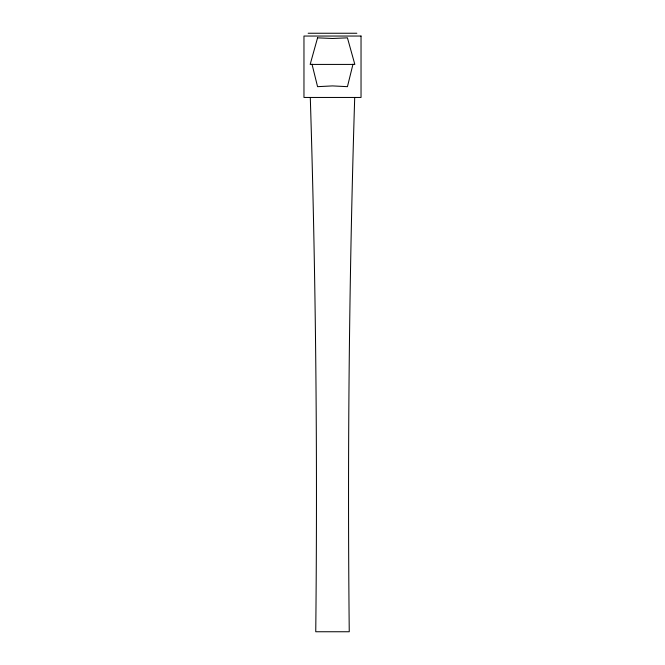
<?xml version="1.0" encoding="UTF-8"?>
<svg xmlns="http://www.w3.org/2000/svg" width="665" height="665" viewBox="0 0 665 665"><rect width="100%" height="100%" fill="white"/><g stroke="black" fill="none" stroke-linecap="round" stroke-linejoin="round"><path stroke-width="1" d="M354.703 97.63C349.167 275.601 347.396 453.696 349.25 631.75L315.75 631.75C317.604 453.696 315.833 275.601 310.297 97.63M353.007 64.123L347.438 86.666L332.5 85.91L317.562 86.666L311.993 64.123M308.169 33.25L356.831 33.25M317.562 37.847L310.164 64.422L354.836 64.422L347.438 37.847L332.5 38.479L317.562 37.847M361.037 36.043L303.963 36.043L303.963 97.456L361.037 97.456L361.037 36.043"/></g></svg>
